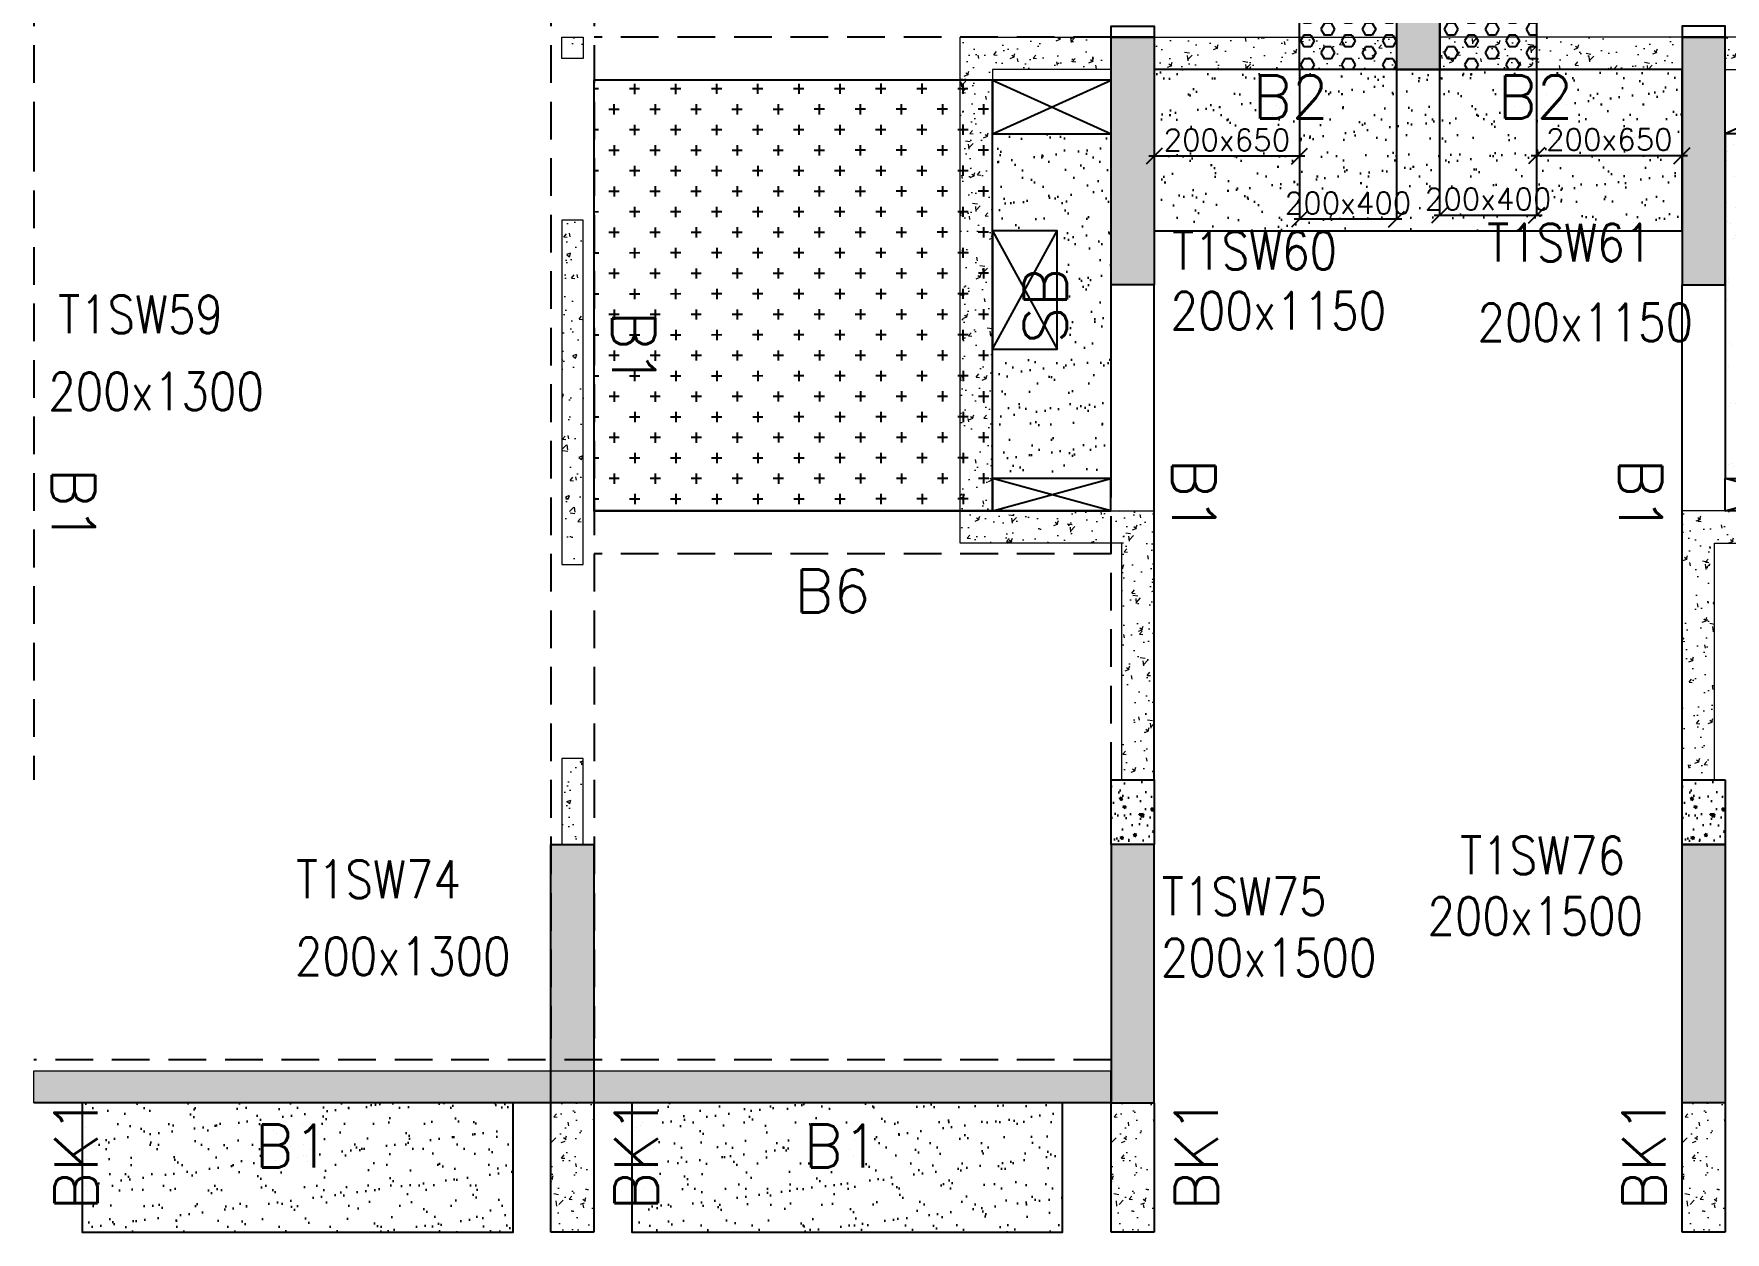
# Model space of a CAD drawing. Header units: millimetres. Extents: x 1078357 to 2594950, y -4969473 to -4636555.
# Drawn here: x 1501000 to 1508849, y -4670558 to -4664993 of the extents above; entities that cross this region are included whole.
import ezdxf

# ---------------------------------------------------------------- set-up
doc = ezdxf.new("R2010")
doc.units = ezdxf.units.MM
doc.header["$PDMODE"] = 35
for name, pattern in [('CENTER', [2, 1.25, -0.25, 0.25, -0.25]), ('CONTINOUS', [0]), ('HIDDEN', [0.375, 0.25, -0.125]), ('New Retail block$0$CONTINOUS', [0])]:
    doc.linetypes.add(name, pattern=pattern)
doc.layers.get('0').update_dxf_attribs({"lineweight": 0})
doc.layers.get('Defpoints').update_dxf_attribs({"lineweight": 0})
for name, color, linetype, lineweight in [('A-_ANOTDIMA_D-', 6, 'Continuous', 13), ('COL. NO.', 30, 'Continuous', 25), ('COL. SIZE', 7, 'Continuous', 25), ('DIM', 9, 'Continuous', 25), ('HATCH', 8, 'Continuous', 30), ('RCC UPSTAND', 43, 'Continuous', 30), ('S-NON STR RCC WALL', 8, 'Continuous', 0)]:
    doc.layers.add(name, color=color, linetype=linetype, lineweight=lineweight)
for name, color, linetype in [('B-200x325', 201, 'HIDDEN'), ('B-200x650', 241, 'HIDDEN'), ('B-300xSLAB THK.', 151, 'Continuous'), ('BK1-200x650', 241, 'HIDDEN'), ('DC BEAM NO.', 7, 'Continuous'), ('DROP SLAB', 8, 'Continuous'), ('NON STR. RCC WALL', 6, 'Continuous'), ('S-COLUMN_SHEAR WALL', 1, 'Continuous'), ('S-PROJECTION', 54, 'New Retail block$0$CONTINOUS'), ('SLAB FOLD', 8, 'Continuous')]:
    doc.layers.add(name, color=color, linetype=linetype)
doc.styles.add('Roman', font='romans')
doc.styles.add('ROMANS', font='romans.shx', dxfattribs={"width": 0.85})
doc.dimstyles.new('HARESH', dxfattribs={"dimtxt": 150, "dimasz": 75, "dimexe": 0, "dimexo": 0, "dimgap": 25, "dimtad": 1, "dimdec": 0, "dimdsep": 46, "dimtxsty": 'Roman', "dimblk": 'OBLIQUE', "dimcen": 225, "dimdle": 25, "dimclrd": 2, "dimclre": 2, "dimclrt": 7, "dimadec": 8, "dimazin": 1, "dimtfac": 1, "dimtdec": 0, "dimtmove": 0, "dimatfit": 0, "dimfxl": 1, "dimlwd": -1, "dimlwe": -1, "dimarcsym": 0})
pattern_1 = [(50, (-4869896.11, 23389624.3), (182.184669, -15.9390855), [19.05, -209.55]), (355, (-4869896.11, 23389624.3), (-35.2434214, 191.0568452), [15.24, -167.6405842]), (100.4514447, (-4869880.93, 23389622.96), (146.9412471, 175.1177519), [16.1900088, -178.0902446]), (46.1842, (-4869896.11, 23389675.1), (271.0790409, -42.042328), [28.575, -314.325]), (96.6355576, (-4869873.52, 23389671.6), (237.404134, 247.4261246), [24.2850231, -267.1356082]), (351.1841512, (-4869896.1, 23389675.1), (237.404134, 247.4261246), [22.859967, -251.459732]), (21, (-4869870.71, 23389662.4), (151.6143913, -102.2651982), [19.05, -209.55]), (326, (-4869870.71, 23389662.4), (61.8020283, 184.1879661), [15.24, -167.64]), (71.451445, (-4869858.08, 23389653.87), (213.4164193, 81.9227689), [16.1900088, -178.0899376]), (37.5, (-4869896.11, 23389624.29), (3.08860325, 84.55503887), [0, -165.608, 0, -170.18, 0, -168.275]), (7.5, (-4869896.11, 23389624.29), (66.8196625, 100.18057482), [0, -97.028, 0, -161.798, 0, -64.135]), (327.5, (-4869952.754, 23389624.29), (135.59059517, -5.728744), [0, -63.5, 0, -198.12, 0, -262.89]), (317.5, (-4869978.15, 23389624.29), (148.1291814, 25.42649103), [0, -82.55, 0, -131.572, 0, -186.69])]
pattern_2 = [(180, (374974.816, 211966.337), (-7e-15, -54.99261315), [31.75, -63.5]), (300, (374974.816, 211966.337), (47.625, 27.4963066), [31.75, -63.5]), (240, (374943.066, 211966.337), (47.625, -27.4963066), [31.75, -63.5])]

# ---------------------------------------------------------------- blocks, each defined once
blk = doc.blocks.new('_Oblique')
at = {"color": 0, "linetype": 'ByBlock', "lineweight": -2}
blk.add_line((-0.5, -0.5), (0.5, 0.5), dxfattribs=at)
blk = doc.blocks.new('*D1348')
at = {"layer": 'Defpoints', "color": 0, "ltscale": 700, "transparency": 16777216}
for p in [(1506874.1, -4665158.4, 0), (1507324.2, -4665158.4, 0), (1506874.1, -4665853.4)]:
    blk.add_point(p, dxfattribs=at)
at = {"layer": 'DIM', "color": 2, "ltscale": 700, "transparency": 16777216}
for p, q in [((1506874.1, -4665158.4), (1506874.1, -4665853.4)), ((1507324.2, -4665158.4), (1507324.2, -4665853.4)), ((1507349.2, -4665853.4), (1506849.1, -4665853.4))]:
    blk.add_line(p, q, dxfattribs=at)
at = {"layer": 'DIM', "color": 2, "ltscale": 700, "transparency": 16777216, "xscale": 75, "yscale": 75, "zscale": 75, "rotation": 180}
blk.add_blockref('_Oblique', (1506874.1, -4665853.4), dxfattribs=at)
at = {"layer": 'DIM', "color": 2, "ltscale": 700, "transparency": 16777216, "xscale": 75, "yscale": 75, "zscale": 75}
blk.add_blockref('_Oblique', (1507324.2, -4665853.4), dxfattribs=at)
at = {"layer": 'DIM', "color": 7, "ltscale": 700, "transparency": 16777216, "insert": (1507099.1, -4665778.4), "char_height": 150, "attachment_point": 5, "style": 'Roman'}
blk.add_mtext('{\\H0.666667x;200x400}', dxfattribs=at)
blk = doc.blocks.new('*D1349')
at = {"layer": 'Defpoints', "color": 0, "ltscale": 700, "transparency": 16777216}
for p in [(1506199.4, -4665158.4, 0), (1506874.1, -4665158.4, 0), (1506199.4, -4665560.5)]:
    blk.add_point(p, dxfattribs=at)
at = {"layer": 'DIM', "color": 2, "ltscale": 700, "transparency": 16777216}
for p, q in [((1506199.4, -4665158.4), (1506199.4, -4665560.5)), ((1506874.1, -4665158.4), (1506874.1, -4665560.5)), ((1506899.1, -4665560.5), (1506174.4, -4665560.5))]:
    blk.add_line(p, q, dxfattribs=at)
at = {"layer": 'DIM', "color": 2, "ltscale": 700, "transparency": 16777216, "xscale": 75, "yscale": 75, "zscale": 75, "rotation": 180}
blk.add_blockref('_Oblique', (1506199.4, -4665560.5), dxfattribs=at)
at = {"layer": 'DIM', "color": 2, "ltscale": 700, "transparency": 16777216, "xscale": 75, "yscale": 75, "zscale": 75}
blk.add_blockref('_Oblique', (1506874.1, -4665560.5), dxfattribs=at)
at = {"layer": 'DIM', "color": 7, "ltscale": 700, "transparency": 16777216, "insert": (1506536.7, -4665485.5), "char_height": 150, "attachment_point": 5, "style": 'Roman'}
blk.add_mtext('{\\H0.666667x;200x650}', dxfattribs=at)
blk = doc.blocks.new('*D1350')
at = {"layer": 'Defpoints', "color": 0, "ltscale": 700, "transparency": 16777216}
for p in [(1507524.2, -4665158.4, 0), (1507974.3, -4665158.4, 0), (1507974.3, -4665835.1)]:
    blk.add_point(p, dxfattribs=at)
at = {"layer": 'DIM', "color": 2, "ltscale": 700, "transparency": 16777216}
for p, q in [((1507524.2, -4665158.4), (1507524.2, -4665835.1)), ((1507974.3, -4665158.4), (1507974.3, -4665835.1)), ((1507499.2, -4665835.1), (1507999.3, -4665835.1))]:
    blk.add_line(p, q, dxfattribs=at)
at = {"layer": 'DIM', "color": 2, "ltscale": 700, "transparency": 16777216, "xscale": 75, "yscale": 75, "zscale": 75, "rotation": 180}
blk.add_blockref('_Oblique', (1507524.2, -4665835.1), dxfattribs=at)
at = {"layer": 'DIM', "color": 2, "ltscale": 700, "transparency": 16777216, "xscale": 75, "yscale": 75, "zscale": 75}
blk.add_blockref('_Oblique', (1507974.3, -4665835.1), dxfattribs=at)
at = {"layer": 'DIM', "color": 7, "ltscale": 700, "transparency": 16777216, "insert": (1507749.3, -4665760.1), "char_height": 150, "attachment_point": 5, "style": 'Roman'}
blk.add_mtext('{\\H0.666667x;200x400}', dxfattribs=at)
blk = doc.blocks.new('*D1351')
at = {"layer": 'Defpoints', "color": 0, "ltscale": 700, "transparency": 16777216}
for p in [(1507974.3, -4665158.4, 0), (1508649.2, -4665158.4, 0), (1508649.2, -4665558.4)]:
    blk.add_point(p, dxfattribs=at)
at = {"layer": 'DIM', "color": 2, "ltscale": 700, "transparency": 16777216}
for p, q in [((1507974.3, -4665158.4), (1507974.3, -4665558.4)), ((1508649.2, -4665158.4), (1508649.2, -4665558.4)), ((1507949.3, -4665558.4), (1508674.2, -4665558.4))]:
    blk.add_line(p, q, dxfattribs=at)
at = {"layer": 'DIM', "color": 2, "ltscale": 700, "transparency": 16777216, "xscale": 75, "yscale": 75, "zscale": 75, "rotation": 180}
blk.add_blockref('_Oblique', (1507974.3, -4665558.4), dxfattribs=at)
at = {"layer": 'DIM', "color": 2, "ltscale": 700, "transparency": 16777216, "xscale": 75, "yscale": 75, "zscale": 75}
blk.add_blockref('_Oblique', (1508649.2, -4665558.4), dxfattribs=at)
at = {"layer": 'DIM', "color": 7, "ltscale": 700, "transparency": 16777216, "insert": (1508311.8, -4665483.4), "char_height": 150, "attachment_point": 5, "style": 'Roman'}
blk.add_mtext('{\\H0.666667x;200x650}', dxfattribs=at)
blk = doc.blocks.new('G$CD63B60BD')
at = {"layer": 'COL. NO.', "linetype": 'Continuous', "style": 'ROMANS', "width": 0.85}
for s, p in [('T1SW61', (38245.8, 3908.3, -320.4)), ('T1SW60', (36783.6, 3870.6, -320.4)), ('T1SW59', (31613, 3574.7, -320.4)), ('T1SW76', (38120.4, 1062.3, -320.4)), ('T1SW74', (32717.2, 951.6, -320.4)), ('T1SW75', (36735.3, 872.8, -320.4))]:
    blk.add_text(s, height=175, dxfattribs=at).set_placement(p)
at = {"layer": 'COL. SIZE', "linetype": 'Continuous', "style": 'ROMANS', "width": 0.85}
for s, p in [('200x1150', (36775.6, 3591.4, -320.4)), ('200x1150', (38200.2, 3537.4, -320.4)), ('200x1300', (31567.2, 3216.9, -320.4)), ('200x1500', (37968.1, 780.4, -320.4)), ('200x1300', (32711.8, 593.8, -320.4)), ('200x1500', (36730.7, 588, -320.4))]:
    blk.add_text(s, height=175, dxfattribs=at).set_placement(p)

msp = doc.modelspace()

# ---------------------------------------------------------------- hatches: boundary and pattern name
at = {"layer": 'DROP SLAB'}
h = msp.add_hatch(dxfattribs=at)
h.set_pattern_fill('CROSS', color=8, scale=15, angle=0.03079)
h.set_pattern_definition([(180.03079016, (-8378265.65, 37487763.68), (-95.19879988, -95.30117261), [47.625, -142.875]), (270.03079016, (-8378289.48, 37487787.48), (95.30117261, -95.19879988), [47.625, -142.875])])
h.paths.add_polyline_path([(1505449.3, -4665207.9), (1503599.3, -4665207.9), (1503599.3, -4667207.7), (1505449.3, -4667207.7)])
at = {"layer": 'HATCH'}
h = msp.add_hatch(dxfattribs=at)
h.set_pattern_fill('AR-SAND', color=8, scale=3, angle=179.97015)
h.set_pattern_definition([(37.47015413, (-3578233.38, 18701550.74), (-4.72361136, 146.8264517), [0, -115.824, 0, -129.54, 0, -123.825]), (7.4701541, (-3578233.38, 18701550.74), (134.9689868, 214.9772528), [0, -62.484, 0, -104.394, 0, -40.005]), (327.4701541, (-3578327.11, 18701550.79), (237.2979035, 0.3075449), [0, -38.1, 0, -137.16, 0, -179.07]), (317.4701541, (-3578327.1, 18701550.79), (229.1017424, 66.759465), [0, -19.05, 0, -89.916, 0, -102.87])])
h.paths.add_polyline_path([(1508649.6, -4665157.8), (1506199.6, -4665157.8), (1506199.6, -4665757.9), (1508649.6, -4665757.9)])
h = msp.add_hatch(dxfattribs=at)
h.set_pattern_fill('AR-SAND', color=8, scale=3, angle=179.97015)
h.set_pattern_definition([(37.47015413, (-3578233.29, 18701550.74), (-4.72361136, 146.8264517), [0, -115.824, 0, -129.54, 0, -123.825]), (7.4701541, (-3578233.3, 18701550.74), (134.9689868, 214.9772528), [0, -62.484, 0, -104.394, 0, -40.005]), (327.4701541, (-3578327.02, 18701550.79), (237.2979035, 0.3075449), [0, -38.1, 0, -137.16, 0, -179.07]), (317.4701541, (-3578327.02, 18701550.79), (229.1017424, 66.759465), [0, -19.05, 0, -89.916, 0, -102.87])])
h.paths.add_polyline_path([(1508649.6, -4665157.8), (1506199.7, -4665157.8), (1506199.7, -4665907.8), (1508649.7, -4665907.8)])
h = msp.add_hatch(dxfattribs=at)
h.set_pattern_fill('AR-SAND', color=8, scale=3, angle=359.97015)
h.set_pattern_definition([(37.47015413, (-4699394.48, 23609517.68), (-4.72361136, 146.8264517), [0, -115.824, 0, -129.54, 0, -123.825]), (7.4701541, (-4699394.48, 23609517.68), (134.9689868, 214.9772528), [0, -62.484, 0, -104.394, 0, -40.005]), (327.47015413, (-4699488.2, 23609517.73), (237.29790347, 0.3075449), [0, -38.1, 0, -137.16, 0, -179.07]), (317.4701541, (-4699488.2, 23609517.73), (229.1017424, 66.759465), [0, -19.05, 0, -89.916, 0, -102.87])])
h.paths.add_polyline_path([(1505998.6, -4667057.9), (1505448.6, -4667057.9), (1505448.6, -4666457.9), (1505748.6, -4666457.9), (1505748.6, -4665907.9), (1505448.6, -4665908), (1505448.6, -4665457.9), (1505998.6, -4665457.9)])
h = msp.add_hatch(dxfattribs=at)
h.set_pattern_fill('AR-SAND', color=8, scale=3, angle=180.02985)
h.set_pattern_definition([(37.47015413, (-4699393.71, 23609517.6), (-4.72361136, 146.8264517), [0, -115.824, 0, -129.54, 0, -123.825]), (7.4701541, (-4699393.7, 23609517.6), (134.9689868, 214.9772528), [0, -62.484, 0, -104.394, 0, -40.005]), (327.47015413, (-4699487.43, 23609517.65), (237.29790347, 0.3075449), [0, -38.1, 0, -137.16, 0, -179.07]), (317.4701541, (-4699487.43, 23609517.65), (229.1017424, 66.759465), [0, -19.05, 0, -89.916, 0, -102.87])])
h.paths.add_polyline_path([(1508849.3, -4667057.9), (1509399.3, -4667057.9), (1509399.3, -4666457.8), (1509099.4, -4666457.8), (1509099.4, -4665907.9), (1509399.3, -4665907.9), (1509399.3, -4665457.9), (1508849.4, -4665457.9)])
h = msp.add_hatch(dxfattribs=at)
h.set_pattern_fill('AR-SAND', color=8, scale=3, angle=179.97015)
h.set_pattern_definition([(37.47015413, (-3576908.38, 18701550.75), (-4.72361136, 146.8264517), [0, -115.824, 0, -129.54, 0, -123.825]), (7.4701541, (-3576908.38, 18701550.75), (134.9689868, 214.9772528), [0, -62.484, 0, -104.394, 0, -40.005]), (327.4701541, (-3577002.11, 18701550.8), (237.2979035, 0.3075449), [0, -38.1, 0, -137.16, 0, -179.07]), (317.4701541, (-3577002.1, 18701550.8), (229.1017424, 66.759465), [0, -19.05, 0, -89.916, 0, -102.87])])
h.paths.add_polyline_path([(1503224.6, -4669957.9), (1501224.6, -4669957.9), (1501224.6, -4670557.9), (1503224.6, -4670557.9)])
h = msp.add_hatch(dxfattribs=at)
h.set_pattern_fill('AR-SAND', color=8, scale=3, angle=179.97015)
h.set_pattern_definition([(37.47015413, (-3579458.38, 18701550.75), (-4.72361136, 146.8264517), [0, -115.824, 0, -129.54, 0, -123.825]), (7.4701541, (-3579458.38, 18701550.75), (134.9689868, 214.9772528), [0, -62.484, 0, -104.394, 0, -40.005]), (327.4701541, (-3579552.11, 18701550.8), (237.2979035, 0.3075449), [0, -38.1, 0, -137.16, 0, -179.07]), (317.4701541, (-3579552.1, 18701550.8), (229.1017424, 66.759465), [0, -19.05, 0, -89.916, 0, -102.87])])
h.paths.add_polyline_path([(1505774.6, -4669957.9), (1503774.6, -4669957.9), (1503774.6, -4670557.9), (1505774.6, -4670557.9)])
at = {"layer": 'RCC UPSTAND'}
h = msp.add_hatch(dxfattribs=at)
h.set_pattern_fill('AR-CONC', color=8, scale=20, angle=90)
h.set_pattern_definition([(140, (-1702000.74, -7207202.34), (12.550427, 143.4520365), [15, -165]), (85, (-1702000.74, -7207202.34), (-150.438427, -27.7502667), [12, -132]), (190.4514445, (-1701999.7, -7207190.39), (-137.887998, 115.7017693), [12.7480384, -140.2284224]), (136.1842, (-1702040.74, -7207202.34), (33.103856, 213.448266), [22.5, -247.5]), (186.6356355, (-1702037.99, -7207184.56), (-194.82372, 186.932389), [19.122068, -210.342752]), (81.184164, (-1702040.74, -7207202.34), (-194.82372, 186.932389), [18, -198]), (111, (-1702030.74, -7207182.34), (80.523778, 119.3814104), [15, -165]), (56, (-1702030.74, -7207182.34), (-145.030009, 48.6630664), [12, -132]), (161.4514447, (-1702024.03, -7207172.4), (-64.5062306, 168.0444753), [12.748038, -140.2284224]), (127.5, (-1702000.745, -7207202.34), (-66.57877077, 2.43197106), [0, -130.4, 0, -134, 0, -132.5]), (97.5, (-1702000.745, -7207202.34), (-78.8823424, 52.6139075), [0, -76.4, 0, -127.4, 0, -50.5]), (57.5, (-1702000.745, -7207246.94), (4.51097435, 106.7644872), [0, -50, 0, -156, 0, -207]), (47.5, (-1702000.74, -7207266.94), (-20.0209965, 116.6372339), [0, -65, 0, -103.6, 0, -147])])
h.paths.add_polyline_path([(1506199.3, -4668457.8), (1506199.3, -4668757.8), (1505999.4, -4668757.8), (1505999.4, -4668457.8)])
h = msp.add_hatch(dxfattribs=at)
h.set_pattern_fill('AR-CONC', color=8, scale=20, angle=90)
h.set_pattern_definition([(140, (-1699350.74, -7207202.34), (12.550427, 143.4520365), [15, -165]), (85, (-1699350.74, -7207202.34), (-150.438427, -27.7502667), [12, -132]), (190.4514445, (-1699349.7, -7207190.39), (-137.887998, 115.7017693), [12.7480384, -140.2284224]), (136.1842, (-1699390.74, -7207202.34), (33.103856, 213.448266), [22.5, -247.5]), (186.6356355, (-1699387.99, -7207184.56), (-194.82372, 186.932389), [19.122068, -210.342752]), (81.184164, (-1699390.74, -7207202.34), (-194.82372, 186.932389), [18, -198]), (111, (-1699380.74, -7207182.34), (80.523778, 119.3814104), [15, -165]), (56, (-1699380.74, -7207182.34), (-145.030009, 48.6630664), [12, -132]), (161.4514447, (-1699374.03, -7207172.4), (-64.5062306, 168.0444753), [12.748038, -140.2284224]), (127.5, (-1699350.745, -7207202.34), (-66.57877077, 2.43197106), [0, -130.4, 0, -134, 0, -132.5]), (97.5, (-1699350.745, -7207202.34), (-78.8823424, 52.6139075), [0, -76.4, 0, -127.4, 0, -50.5]), (57.5, (-1699350.745, -7207246.94), (4.51097435, 106.7644872), [0, -50, 0, -156, 0, -207]), (47.5, (-1699350.74, -7207266.94), (-20.0209965, 116.6372339), [0, -65, 0, -103.6, 0, -147])])
h.paths.add_polyline_path([(1508849.3, -4668457.8), (1508849.3, -4668757.8), (1508649.4, -4668757.8), (1508649.4, -4668457.8)])
at = {"layer": 'S-COLUMN_SHEAR WALL', "lineweight": 25}
h = msp.add_hatch(color=1, dxfattribs=at)
h.dxf.hatch_style = 1
h.paths.add_polyline_path([(1507324.4, -4665157.8), (1507524.4, -4665157.8), (1507524.4, -4663007.8), (1507324.4, -4663007.8)])
at = {"layer": 'S-COLUMN_SHEAR WALL', "lineweight": 25, "extrusion": (-1.00316e-06, -1.91639e-11, 1)}
h = msp.add_hatch(color=1, dxfattribs=at)
h.dxf.hatch_style = 1
h.paths.add_polyline_path([(1505999.4, -4665007.9), (1506199.4, -4665007.9), (1506199.4, -4666157.9), (1505999.4, -4666157.9)])
at = {"layer": 'S-COLUMN_SHEAR WALL', "lineweight": 25}
h = msp.add_hatch(color=1, dxfattribs=at)
h.dxf.hatch_style = 1
h.paths.add_polyline_path([(1508849.4, -4665007.9), (1508649.4, -4665007.9), (1508649.4, -4666157.9), (1508849.4, -4666157.9)])
h = msp.add_hatch(color=1, dxfattribs=at)
h.dxf.hatch_style = 1
h.paths.add_polyline_path([(1503599.4, -4668757.9), (1503599.4, -4669957.9), (1503399.4, -4669957.9), (1503399.4, -4668757.9)])
at = {"layer": 'S-COLUMN_SHEAR WALL', "lineweight": 25, "extrusion": (-1.00316e-06, -1.91639e-11, 1)}
h = msp.add_hatch(color=1, dxfattribs=at)
h.dxf.hatch_style = 1
h.paths.add_polyline_path([(1505999.4, -4669957.9), (1506199.4, -4669957.9), (1506199.4, -4668757.9), (1505999.4, -4668757.9)])
at = {"layer": 'S-COLUMN_SHEAR WALL', "lineweight": 25}
h = msp.add_hatch(color=1, dxfattribs=at)
h.dxf.hatch_style = 1
h.paths.add_polyline_path([(1508849.4, -4668757.9), (1508849.4, -4669957.9), (1508649.4, -4669957.9), (1508649.4, -4668757.9)])
at = {"layer": 'S-NON STR RCC WALL'}
h = msp.add_hatch(dxfattribs=at)
h.set_pattern_fill('AR-CONC', color=256, angle=180)
h.set_pattern_definition([(50, (2600724.13, -9300039.54), (182.184669, -15.9390855), [19.05, -209.55]), (355, (2600724.13, -9300039.54), (-35.2434214, 191.056845), [15.24, -167.640584]), (100.4514447, (2600739.3, -9300040.87), (146.941247, 175.117752), [16.190009, -178.0902446]), (46.1842, (2600724.13, -9299988.74), (271.079041, -42.042328), [28.575, -314.325]), (96.6355576, (2600746.72, -9299992.24), (237.404134, 247.426125), [24.285023, -267.135608]), (351.184151, (2600724.13, -9299988.74), (237.404134, 247.426125), [22.859967, -251.459732]), (21, (2600749.53, -9300001.44), (151.6143913, -102.265198), [19.05, -209.55]), (326, (2600749.53, -9300001.44), (61.802028, 184.187966), [15.24, -167.64]), (71.451445, (2600762.16, -9300009.96), (213.416419, 81.922769), [16.190009, -178.0899376]), (37.5, (2600724.126, -9300039.54), (3.08860325, 84.5550389), [0, -165.608, 0, -170.18, 0, -168.275]), (7.5, (2600724.13, -9300039.54), (66.8196625, 100.1805748), [0, -97.028, 0, -161.798, 0, -64.135]), (327.5, (2600667.484, -9300039.54), (135.5905952, -5.728744), [0, -63.5, 0, -198.12, 0, -262.89]), (317.5, (2600642.08, -9300039.54), (148.1291814, 25.426491), [0, -82.55, 0, -131.572, 0, -186.69])])
h.paths.add_polyline_path([(1503449.6, -4665007.7), (1503549.6, -4665007.7), (1503549.6, -4665107.7), (1503449.6, -4665107.7)])
h = msp.add_hatch(dxfattribs=at)
h.set_pattern_fill('AR-CONC', color=256)
h.set_pattern_definition(pattern_1)
h.paths.add_polyline_path([(1505299.6, -4667357.9), (1505299.6, -4665007.9), (1505999.6, -4665007.9), (1505999.6, -4665157.9), (1505449.6, -4665157.9), (1505449.6, -4667207.9), (1506199.6, -4667207.9), (1506199.6, -4668457.8), (1506049.6, -4668457.8), (1506049.6, -4667357.9)])
h = msp.add_hatch(dxfattribs=at)
h.set_pattern_fill('AR-CONC', color=256)
h.set_pattern_definition(pattern_1)
h.paths.add_polyline_path([(1507324.6, -4665157.9), (1506199.6, -4665157.9), (1506199.6, -4665007.9), (1507324.6, -4665007.9)])
h = msp.add_hatch(dxfattribs=at)
h.set_pattern_fill('AR-CONC', color=256, angle=180)
h.set_pattern_definition(pattern_1)
h.paths.add_polyline_path([(1507524.6, -4665157.9), (1508649.6, -4665157.9), (1508649.6, -4665007.9), (1507524.6, -4665007.9)])
h = msp.add_hatch(dxfattribs=at)
h.set_pattern_fill('AR-CONC', color=256, angle=180)
h.set_pattern_definition(pattern_1)
h.paths.add_polyline_path([(1509549.6, -4667357.9), (1509549.6, -4665007.9), (1508849.6, -4665007.9), (1508849.6, -4665157.9), (1509399.6, -4665157.9), (1509399.6, -4667207.9), (1508649.6, -4667207.9), (1508649.6, -4668457.8), (1508799.6, -4668457.8), (1508799.6, -4667357.9)])
h = msp.add_hatch(dxfattribs=at)
h.set_pattern_fill('AR-CONC', color=256, angle=180)
h.set_pattern_definition([(50, (2600737.34, -9298674.87), (182.184669, -15.9390855), [19.05, -209.55]), (355, (2600737.34, -9298674.87), (-35.2434214, 191.056845), [15.24, -167.640584]), (100.4514447, (2600752.52, -9298676.2), (146.941247, 175.117752), [16.190009, -178.0902446]), (46.1842, (2600737.34, -9298624.07), (271.079041, -42.042328), [28.575, -314.325]), (96.6355576, (2600759.93, -9298627.58), (237.404134, 247.426125), [24.285023, -267.135608]), (351.184151, (2600737.34, -9298624.07), (237.404134, 247.426125), [22.859967, -251.459732]), (21, (2600762.74, -9298636.77), (151.6143913, -102.265198), [19.05, -209.55]), (326, (2600762.74, -9298636.77), (61.802028, 184.187966), [15.24, -167.64]), (71.451445, (2600775.37, -9298645.3), (213.416419, 81.922769), [16.190009, -178.0899376]), (37.5, (2600737.34, -9298674.875), (3.08860325, 84.5550389), [0, -165.608, 0, -170.18, 0, -168.275]), (7.5, (2600737.34, -9298674.875), (66.8196625, 100.1805748), [0, -97.028, 0, -161.798, 0, -64.135]), (327.5, (2600680.7, -9298674.875), (135.5905952, -5.728744), [0, -63.5, 0, -198.12, 0, -262.89]), (317.5, (2600655.3, -9298674.87), (148.1291814, 25.426491), [0, -82.55, 0, -131.572, 0, -186.69])])
h.paths.add_polyline_path([(1503449.6, -4667457.7), (1503549.6, -4667457.7), (1503549.6, -4665857.7), (1503449.6, -4665857.7)])
h = msp.add_hatch(dxfattribs=at)
h.set_pattern_fill('AR-CONC', color=256, angle=180)
h.set_pattern_definition([(50, (1503512.62, -4614655.69), (182.18467, -15.9391), [19.05, -209.55]), (355, (1503512.62, -4614655.69), (-35.2434, 191.05685), [15.24, -167.6406]), (100.45144, (1503527.8, -4614657.02), (146.94125, 175.11775), [16.19, -178.09024]), (46.1842, (1503512.62, -4614604.89), (271.079, -42.0423), [28.575, -314.325]), (96.63556, (1503535.21, -4614608.4), (237.4041, 247.4261), [24.285, -267.1356]), (351.18415, (1503512.62, -4614604.9), (237.4041, 247.4261), [22.86, -251.4597]), (21, (1503538.02, -4614617.59), (151.6144, -102.2652), [19.05, -209.55]), (326, (1503538.02, -4614617.59), (61.802, 184.18797), [15.24, -167.64]), (71.45144, (1503550.66, -4614626.11), (213.4164, 81.92277), [16.19, -178.08994]), (37.5, (1503512.624, -4614655.69), (3.0886, 84.55504), [0, -165.608, 0, -170.18, 0, -168.275]), (7.5, (1503512.62, -4614655.69), (66.81966, 100.18057), [0, -97.028, 0, -161.798, 0, -64.135]), (327.5, (1503455.98, -4614655.69), (135.590595, -5.72874), [0, -63.5, 0, -198.12, 0, -262.89]), (317.5, (1503430.58, -4614655.69), (148.12918, 25.4265), [0, -82.55, 0, -131.572, 0, -186.69])])
h.paths.add_polyline_path([(1503449.6, -4668758.1), (1503549.6, -4668758.1), (1503549.6, -4668357.7), (1503449.6, -4668357.7)])
h = msp.add_hatch(dxfattribs=at)
h.set_pattern_fill('AR-CONC', color=256)
h.set_pattern_definition([(50, (-5967120.83, 28073643.48), (182.184669, -15.93908554), [19.05, -209.55]), (355, (-5967120.83, 28073643.48), (-35.2434214, 191.0568452), [15.24, -167.6405842]), (100.4514447, (-5967105.65, 28073642.15), (146.9412471, 175.1177519), [16.1900088, -178.0902446]), (46.1842, (-5967120.83, 28073694.28), (271.0790409, -42.042328), [28.575, -314.325]), (96.6355576, (-5967098.24, 28073690.78), (237.404134, 247.4261246), [24.2850231, -267.1356082]), (351.1841512, (-5967120.83, 28073694.28), (237.404134, 247.4261246), [22.859967, -251.459732]), (21, (-5967095.43, 28073681.58), (151.6143913, -102.2651982), [19.05, -209.55]), (326, (-5967095.43, 28073681.58), (61.8020283, 184.1879661), [15.24, -167.64]), (71.451445, (-5967082.8, 28073673.06), (213.4164193, 81.9227689), [16.1900088, -178.0899376]), (37.5, (-5967120.83, 28073643.48), (3.08860325, 84.55503887), [0, -165.608, 0, -170.18, 0, -168.275]), (7.5, (-5967120.83, 28073643.48), (66.8196625, 100.18057482), [0, -97.028, 0, -161.798, 0, -64.135]), (327.5, (-5967177.47, 28073643.48), (135.59059517, -5.72874399), [0, -63.5, 0, -198.12, 0, -262.89]), (317.5, (-5967202.87, 28073643.48), (148.1291814, 25.42649103), [0, -82.55, 0, -131.572, 0, -186.69])])
h.paths.add_polyline_path([(1505996.7, -4669957.9), (1500999.6, -4669957.9), (1500999.6, -4669807.9), (1505996.7, -4669807.9)])
h = msp.add_hatch(dxfattribs=at)
h.set_pattern_fill('AR-CONC', color=256, angle=180)
h.set_pattern_definition([(50, (-8126772.91, 37569149.47), (182.184669, -15.93908554), [19.05, -209.55]), (355, (-8126772.91, 37569149.47), (-35.2434214, 191.0568452), [15.24, -167.6405842]), (100.4514447, (-8126757.73, 37569148.14), (146.9412471, 175.1177519), [16.1900088, -178.0902446]), (46.1842, (-8126772.91, 37569200.27), (271.0790409, -42.0423279), [28.575, -314.325]), (96.6355576, (-8126750.32, 37569196.77), (237.404134, 247.4261246), [24.2850231, -267.1356082]), (351.1841512, (-8126772.9, 37569200.27), (237.404134, 247.4261246), [22.859967, -251.459732]), (21, (-8126747.51, 37569187.57), (151.61439127, -102.2651982), [19.05, -209.55]), (326, (-8126747.51, 37569187.57), (61.80202835, 184.1879661), [15.24, -167.64]), (71.451445, (-8126734.88, 37569179.05), (213.4164193, 81.9227689), [16.1900088, -178.0899376]), (37.5, (-8126772.91, 37569149.47), (3.08860325, 84.55503887), [0, -165.608, 0, -170.18, 0, -168.275]), (7.5, (-8126772.91, 37569149.47), (66.81966251, 100.18057482), [0, -97.028, 0, -161.798, 0, -64.135]), (327.5, (-8126829.55, 37569149.47), (135.59059517, -5.72874399), [0, -63.5, 0, -198.12, 0, -262.89]), (317.5, (-8126854.95, 37569149.47), (148.1291814, 25.42649103), [0, -82.55, 0, -131.572, 0, -186.69])])
h.paths.add_polyline_path([(1503599.3, -4669957.8), (1503399.3, -4669957.8), (1503399.3, -4670557.8), (1503599.3, -4670557.8), (1503599.3, -4670557.8), (1503599.3, -4669957.9)], is_closed=False)
h = msp.add_hatch(dxfattribs=at)
h.set_pattern_fill('AR-CONC', color=256, angle=180)
h.set_pattern_definition([(50, (-8124172.89, 37569149.47), (182.184669, -15.93908554), [19.05, -209.55]), (355, (-8124172.89, 37569149.47), (-35.2434214, 191.0568452), [15.24, -167.6405842]), (100.4514447, (-8124157.7, 37569148.14), (146.9412471, 175.1177519), [16.1900088, -178.0902446]), (46.1842, (-8124172.9, 37569200.27), (271.0790409, -42.0423279), [28.575, -314.325]), (96.6355576, (-8124150.3, 37569196.77), (237.404134, 247.4261246), [24.2850231, -267.1356082]), (351.1841512, (-8124172.9, 37569200.27), (237.404134, 247.4261246), [22.859967, -251.459732]), (21, (-8124147.49, 37569187.57), (151.61439127, -102.2651982), [19.05, -209.55]), (326, (-8124147.49, 37569187.57), (61.80202835, 184.1879661), [15.24, -167.64]), (71.451445, (-8124134.86, 37569179.05), (213.4164193, 81.9227689), [16.1900088, -178.0899376]), (37.5, (-8124172.89, 37569149.47), (3.08860325, 84.55503887), [0, -165.608, 0, -170.18, 0, -168.275]), (7.5, (-8124172.89, 37569149.47), (66.81966251, 100.18057482), [0, -97.028, 0, -161.798, 0, -64.135]), (327.5, (-8124229.53, 37569149.47), (135.59059517, -5.72874399), [0, -63.5, 0, -198.12, 0, -262.89]), (317.5, (-8124254.93, 37569149.47), (148.1291814, 25.42649103), [0, -82.55, 0, -131.572, 0, -186.69])])
h.paths.add_polyline_path([(1506199.3, -4669957.8), (1505999.4, -4669957.8), (1505999.4, -4670557.8), (1506199.3, -4670557.8), (1506199.4, -4670557.8), (1506199.4, -4669957.9)], is_closed=False)
h = msp.add_hatch(dxfattribs=at)
h.set_pattern_fill('AR-CONC', color=256, angle=180)
h.set_pattern_definition([(50, (-8121522.89, 37569149.47), (182.184669, -15.93908554), [19.05, -209.55]), (355, (-8121522.89, 37569149.47), (-35.2434214, 191.0568452), [15.24, -167.6405842]), (100.4514447, (-8121507.7, 37569148.14), (146.9412471, 175.1177519), [16.1900088, -178.0902446]), (46.1842, (-8121522.9, 37569200.27), (271.0790409, -42.0423279), [28.575, -314.325]), (96.6355576, (-8121500.3, 37569196.77), (237.404134, 247.4261246), [24.2850231, -267.1356082]), (351.1841512, (-8121522.9, 37569200.27), (237.404134, 247.4261246), [22.859967, -251.459732]), (21, (-8121497.49, 37569187.57), (151.61439127, -102.2651982), [19.05, -209.55]), (326, (-8121497.49, 37569187.57), (61.80202835, 184.1879661), [15.24, -167.64]), (71.451445, (-8121484.86, 37569179.05), (213.4164193, 81.9227689), [16.1900088, -178.0899376]), (37.5, (-8121522.89, 37569149.47), (3.08860325, 84.55503887), [0, -165.608, 0, -170.18, 0, -168.275]), (7.5, (-8121522.89, 37569149.47), (66.81966251, 100.18057482), [0, -97.028, 0, -161.798, 0, -64.135]), (327.5, (-8121579.53, 37569149.47), (135.59059517, -5.72874399), [0, -63.5, 0, -198.12, 0, -262.89]), (317.5, (-8121604.93, 37569149.47), (148.1291814, 25.42649103), [0, -82.55, 0, -131.572, 0, -186.69])])
h.paths.add_polyline_path([(1508849.3, -4669957.8), (1508649.4, -4669957.8), (1508649.4, -4670557.8), (1508849.3, -4670557.8), (1508849.4, -4670557.8), (1508849.4, -4669957.9)], is_closed=False)
at = {"layer": 'SLAB FOLD', "ltscale": 1000}
h = msp.add_hatch(dxfattribs=at)
h.set_pattern_fill('HEX', color=8, scale=10, angle=180)
h.set_pattern_definition(pattern_2)
h.paths.add_polyline_path([(1507324.5, -4663218.5), (1506874.5, -4663218.5), (1506874.5, -4665157.8), (1507324.5, -4665157.8)])
h = msp.add_hatch(dxfattribs=at)
h.set_pattern_fill('HEX', color=8, scale=10, angle=180)
h.set_pattern_definition(pattern_2)
h.paths.add_polyline_path([(1507524.9, -4663218.5), (1507974.9, -4663218.5), (1507974.9, -4665157.8), (1507524.9, -4665157.8)])

# ---------------------------------------------------------------- linework, layer by layer
at = {"color": 2, "linetype": 'CENTER', "ltscale": 700, "elevation": 0}
msp.add_lwpolyline([(1507324.4, -4665157.8), (1507524.4, -4665157.8), (1507524.4, -4663207.8), (1507324.4, -4663207.8)], close=True, dxfattribs=at)
at = {"layer": 'B-200x325', "ltscale": 700}
for p, q in [((1505999.3, -4665007.9, 0), (1503599.5, -4665007.9, 0)), ((1505999.5, -4667407.7, 0), (1503599.6, -4667407.7, 0))]:
    msp.add_line(p, q, dxfattribs=at)
at = {"layer": 'B-200x325', "linetype": 'Continuous', "ltscale": 700}
for p, q in [((1505999.3, -4665207.9, 0), (1503599.5, -4665207.9, 0)), ((1505999.5, -4667207.7, 0), (1503599.6, -4667207.7, 0))]:
    msp.add_line(p, q, dxfattribs=at)
at = {"layer": 'B-200x650', "linetype": 'HIDDEN', "ltscale": 700}
for p, q in [((1500999.6, -4663207.9, 0), (1500999.6, -4665457.8, 0)), ((1503399.6, -4663207.9, 0), (1503399.6, -4669657.8, 0)), ((1503599.6, -4663207.9, 0), (1503599.6, -4669657.8, 0)), ((1500999.6, -4665457.8, 0), (1500999.6, -4668457.8, 0)), ((1505999.6, -4668457.8, 0), (1505999.6, -4666157.8, 0)), ((1505999.6, -4669757.8, 0), (1500999.6, -4669757.8, 0))]:
    msp.add_line(p, q, dxfattribs=at)
at = {"layer": 'B-200x650', "linetype": 'Continuous', "ltscale": 700}
msp.add_line((1508649.6, -4665157.8, 0), (1506199.6, -4665157.8, 0), dxfattribs=at)
at = {"layer": 'B-200x650', "linetype": 'CONTINOUS', "ltscale": 700}
for p, q in [((1506199.6, -4668457.8, 0), (1506199.6, -4666157.8, 0)), ((1508649.6, -4668457.8, 0), (1508649.6, -4666157.8, 0)), ((1505999.6, -4669957.8, 0), (1500999.6, -4669957.8, 0)), ((1503399.4, -4670557.9, 0), (1503399.4, -4669957.9, 0)), ((1503599.4, -4669957.9, 0), (1503599.4, -4670557.9, 0)), ((1505999.4, -4670557.9, 0), (1505999.4, -4669957.9, 0)), ((1506199.4, -4669957.9, 0), (1506199.4, -4670557.9, 0)), ((1508649.4, -4670557.9, 0), (1508649.4, -4669957.9, 0)), ((1508849.4, -4669957.9, 0), (1508849.4, -4670557.9, 0)), ((1503599.4, -4670557.9, 0), (1503399.4, -4670557.9, 0)), ((1506199.4, -4670557.9, 0), (1505999.4, -4670557.9, 0)), ((1508849.4, -4670557.9, 0), (1508649.4, -4670557.9, 0))]:
    msp.add_line(p, q, dxfattribs=at)
at = {"layer": 'BK1-200x650', "linetype": 'Continuous', "ltscale": 700, "elevation": 0}
for points in [[(1506199.7, -4665007.9), (1505999.6, -4665007.9), (1505999.6, -4664957.7), (1506199.7, -4664957.7)], [(1508649.6, -4665007.9), (1508849.6, -4665007.9), (1508849.6, -4664957.7), (1508649.6, -4664957.7)]]:
    msp.add_lwpolyline(points, close=True, dxfattribs=at)
at = {"layer": 'DROP SLAB', "color": 3, "linetype": 'CONTINOUS', "ltscale": 500}
for p, q in [((1505449.4, -4665457.9), (1505999.2, -4665207.8, 0)), ((1505449.4, -4665207.8, 0), (1505999.4, -4665457.9)), ((1509399.4, -4665207.8, 0), (1508849.4, -4665457.9)), ((1505449.2, -4666457.9, 0), (1505749.3, -4665907.9, 0)), ((1505449.2, -4665907.9, 0), (1505749.3, -4666457.9, 0)), ((1505998.9, -4667207.8, 0), (1505448.9, -4667057.8, 0)), ((1505449.8, -4667207.6, 0), (1505998.9, -4667057.8, 0)), ((1509398.5, -4667207.6, 0), (1508849.4, -4667057.9, 0)), ((1508849.4, -4667207.9), (1509399.4, -4667057.9, 0))]:
    msp.add_line(p, q, dxfattribs=at)
at = {"layer": 'DROP SLAB', "color": 3, "linetype": 'CONTINOUS', "ltscale": 500, "elevation": 0}
for points in [[(1505449.3, -4665207.9), (1503599.3, -4665207.9), (1503599.3, -4667207.7), (1505449.3, -4667207.7)], [(1505449.4, -4665457.9), (1505999.2, -4665457.9), (1505999.2, -4665207.8), (1505449.4, -4665207.8)], [(1505449.3, -4666457.9), (1505749.3, -4666457.9), (1505749.3, -4665907.9), (1505449.3, -4665907.9)], [(1505448.9, -4667207.6), (1505998.9, -4667207.6), (1505998.9, -4667057.8), (1505448.9, -4667057.8)], [(1509399.4, -4667207.6), (1508849.4, -4667207.6), (1508849.4, -4667057.9), (1509399.4, -4667057.9)]]:
    msp.add_lwpolyline(points, close=True, dxfattribs=at)
at = {"layer": 'NON STR. RCC WALL', "elevation": 0}
for points in [[(1506199.3, -4668457.8), (1506199.3, -4668757.8), (1505999.4, -4668757.8), (1505999.4, -4668457.8)], [(1508849.3, -4668457.8), (1508849.3, -4668757.8), (1508649.4, -4668757.8), (1508649.4, -4668457.8)]]:
    msp.add_lwpolyline(points, close=True, dxfattribs=at)
at = {"layer": 'S-COLUMN_SHEAR WALL', "color": 1, "lineweight": 25, "elevation": 0}
for points in [[(1507324.4, -4665157.8), (1507524.4, -4665157.8), (1507524.4, -4663007.8), (1507324.4, -4663007.8)], [(1508849.4, -4665007.9), (1508649.4, -4665007.9), (1508649.4, -4666157.9), (1508849.4, -4666157.9)], [(1503399.4, -4668757.9), (1503599.4, -4668757.9), (1503599.4, -4669957.9), (1503399.4, -4669957.9)], [(1508849.4, -4669957.9), (1508649.4, -4669957.9), (1508649.4, -4668757.9), (1508849.4, -4668757.9)]]:
    msp.add_lwpolyline(points, close=True, dxfattribs=at)
at = {"layer": 'S-COLUMN_SHEAR WALL', "color": 1, "lineweight": 25, "extrusion": (-1.00316e-06, -1.91639e-11, 1), "elevation": -1.5}
for points in [[(1505999.4, -4665007.9), (1506199.4, -4665007.9), (1506199.4, -4666157.9), (1505999.4, -4666157.9)], [(1505999.4, -4669957.9), (1506199.4, -4669957.9), (1506199.4, -4668757.9), (1505999.4, -4668757.9)]]:
    msp.add_lwpolyline(points, close=True, dxfattribs=at)
at = {"layer": 'S-NON STR RCC WALL', "ltscale": 700, "elevation": 0}
for points in [[(1503449.6, -4665007.7), (1503549.6, -4665007.7), (1503549.6, -4665107.7), (1503449.6, -4665107.7)], [(1503449.6, -4667457.7), (1503549.6, -4667457.7), (1503549.6, -4665857.7), (1503449.6, -4665857.7)]]:
    msp.add_lwpolyline(points, close=True, dxfattribs=at)
at = {"layer": 'S-NON STR RCC WALL', "elevation": 0}
for points in [[(1505299.6, -4667357.9), (1505299.6, -4665007.9), (1505999.6, -4665007.9), (1505999.6, -4665157.9), (1505449.6, -4665157.9), (1505449.6, -4667207.9), (1506199.6, -4667207.9), (1506199.6, -4668457.8), (1506049.6, -4668457.8), (1506049.6, -4667357.9)], [(1507324.6, -4665157.9), (1506199.6, -4665157.9), (1506199.6, -4665007.9), (1507324.6, -4665007.9)], [(1507524.6, -4665157.9), (1508649.6, -4665157.9), (1508649.6, -4665007.9), (1507524.6, -4665007.9)], [(1509549.6, -4667357.9), (1509549.6, -4665007.9), (1508849.6, -4665007.9), (1508849.6, -4665157.9), (1509399.6, -4665157.9), (1509399.6, -4667207.9), (1508649.6, -4667207.9), (1508649.6, -4668457.8), (1508799.6, -4668457.8), (1508799.6, -4667357.9)], [(1503449.6, -4668758.1), (1503549.6, -4668758.1), (1503549.6, -4668357.7), (1503449.6, -4668357.7)], [(1505996.7, -4669957.9), (1500999.6, -4669957.9), (1500999.6, -4669807.9), (1505996.7, -4669807.9)]]:
    msp.add_lwpolyline(points, close=True, dxfattribs=at)
at = {"layer": 'S-PROJECTION', "elevation": 0}
for points in [[(1508649.6, -4665157.8), (1506199.7, -4665157.8), (1506199.7, -4665907.8), (1508649.7, -4665907.8)], [(1503224.6, -4669957.9), (1501224.6, -4669957.9), (1501224.6, -4670557.9), (1503224.6, -4670557.9)], [(1505774.6, -4669957.9), (1503774.6, -4669957.9), (1503774.6, -4670557.9), (1505774.6, -4670557.9)]]:
    msp.add_lwpolyline(points, close=True, dxfattribs=at)
at = {"layer": 'SLAB FOLD', "color": 8, "ltscale": 1000, "elevation": 0}
for points in [[(1506874.4, -4663218.5), (1507324.4, -4663218.5), (1507324.4, -4665157.8), (1506874.4, -4665157.8)], [(1507974.7, -4663218.5), (1507524.5, -4663218.5), (1507524.5, -4665157.8), (1507974.7, -4665157.8)]]:
    msp.add_lwpolyline(points, close=True, dxfattribs=at)
for points in [[(1505998.6, -4667057.9), (1505448.6, -4667057.9), (1505448.6, -4666457.9), (1505748.6, -4666457.9), (1505748.6, -4665907.9), (1505448.6, -4665908), (1505448.6, -4665457.9), (1505998.6, -4665457.9), (1505998.6, -4667057.9)], [(1508849.3, -4667057.9), (1509399.3, -4667057.9), (1509399.3, -4666457.8), (1509099.4, -4666457.8), (1509099.4, -4665907.9), (1509399.3, -4665907.9), (1509399.3, -4665457.9), (1508849.4, -4665457.9), (1508849.3, -4667057.9)]]:
    msp.add_lwpolyline(points, dxfattribs=at)

# ---------------------------------------------------------------- block references
at = {"layer": 'A-_ANOTDIMA_D-', "color": 2, "ltscale": 700}
msp.add_blockref('G$CD63B60BD', (1469499.4, -4669957.9, 0), dxfattribs=at)

# ---------------------------------------------------------------- texts
at = {"layer": 'B-200x325', "linetype": 'Continuous', "ltscale": 700, "style": 'ROMANS'}
msp.add_text('B6', height=200, rotation=359.99945, dxfattribs=at).set_placement((1504530, -4667679.8, -2.7))
at = {"layer": 'B-200x650', "linetype": 'HIDDEN', "ltscale": 500, "style": 'ROMANS'}
for rotation, p in [(269.99906, (1503683.5, -4666279.1, -2.7)), (269.99906, (1501083.5, -4667008.2, -2.7)), (269.99906, (1506283.5, -4666964.1, -2.7)), (269.99906, (1508356.8, -4666964.1, -2.7)), (0.00094, (1502024.9, -4670258.1, -2.7)), (0.00094, (1504573.5, -4670258.1, -2.7))]:
    msp.add_text('B1', height=200, rotation=rotation, dxfattribs=at).set_placement(p)
at = {"layer": 'B-200x650', "linetype": 'CONTINOUS', "ltscale": 700, "style": 'ROMANS'}
for p in [(1501295, -4670457.5, 50), (1503895, -4670457.5, 50), (1506495, -4670457.5, 50), (1508572.3, -4670457.5, 50)]:
    msp.add_text('BK1', height=200, rotation=90, dxfattribs=at).set_placement(p)
at = {"layer": 'B-300xSLAB THK.', "linetype": 'Continuous', "ltscale": 700, "style": 'ROMANS'}
msp.add_text('SB', height=200, rotation=90.00094, dxfattribs=at).set_placement((1505794.1, -4666432.2, -2.7))
at = {"layer": 'DC BEAM NO.', "linetype": 'Continuous', "ltscale": 500, "style": 'ROMANS'}
for p in [(1506657.5, -4665385.8, -2.7), (1507794.2, -4665385.8, -2.7)]:
    msp.add_text('B2', height=200, dxfattribs=at).set_placement(p)

# ---------------------------------------------------------------- dimensions: what is measured, and where the dimension line sits
at = {"layer": 'DIM', "ltscale": 700}
for base, p1, p2, picture, middle in [((1506199.4, -4665560.5, 0), (1506874.1, -4665158.4, 0), (1506199.4, -4665158.4, 0), '*D1349', (1506536.7, -4665485.5, 0)), ((1508649.2, -4665558.4, 0), (1507974.3, -4665158.4, 0), (1508649.2, -4665158.4, 0), '*D1351', (1508311.8, -4665483.4, 0))]:
    dim = msp.add_linear_dim(base=base, p1=p1, p2=p2, text='{\\H0.666667x;200x650}', dimstyle='HARESH', override={"dimtxsty": 'Roman', "dimtmove": 1}, dxfattribs=at)
    dim.commit()
    dim.dimension.update_dxf_attribs({"geometry": picture, "text_midpoint": middle})
for base, p1, p2, picture, middle in [((1506874.1, -4665853.4, 0), (1507324.2, -4665158.4, 0), (1506874.1, -4665158.4, 0), '*D1348', (1507099.1, -4665853.4, 0)), ((1507974.3, -4665835.1, 0), (1507524.2, -4665158.4, 0), (1507974.3, -4665158.4, 0), '*D1350', (1507749.3, -4665835.1, 0))]:
    dim = msp.add_linear_dim(base=base, p1=p1, p2=p2, text='{\\H0.666667x;200x400}', dimstyle='HARESH', override={"dimtxsty": 'Roman'}, dxfattribs=at)
    dim.commit()
    dim.dimension.update_dxf_attribs({"geometry": picture, "text_midpoint": middle, "dimtype": 160})

doc.saveas('drawing.dxf')
